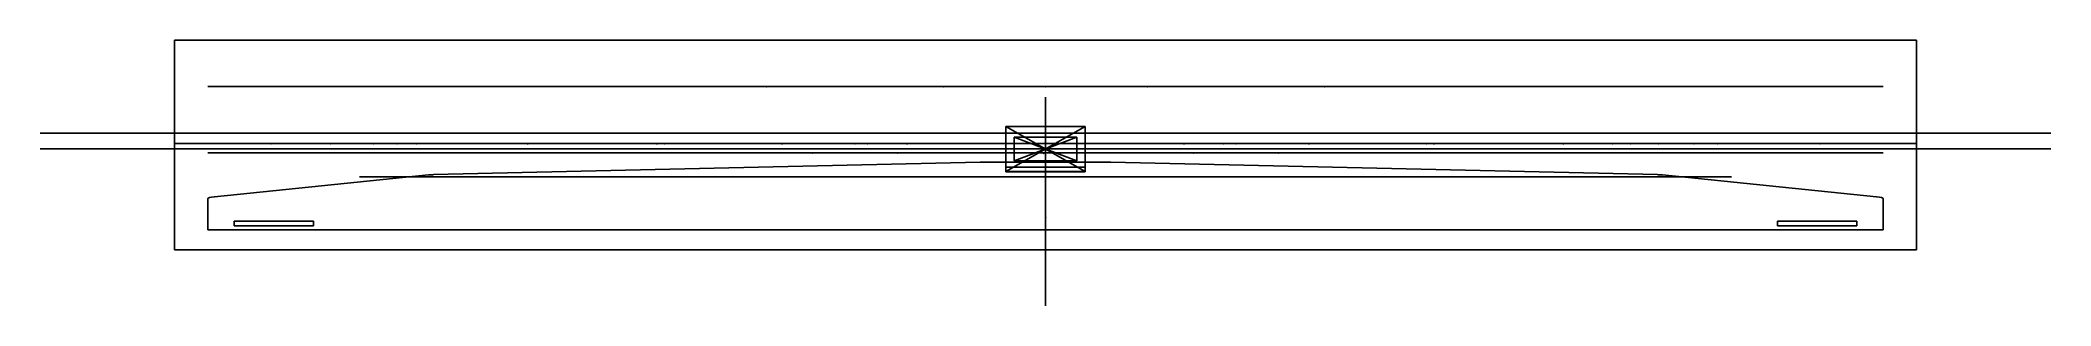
# Model space of a CAD drawing. Header units: millimetres. Extents: x -152 to 152, y -24 to 16.
import ezdxf

# ---------------------------------------------------------------- set-up
doc = ezdxf.new("R2010")
doc.units = ezdxf.units.MM
doc.header["$MEASUREMENT"] = 0
for name, color, linetype in [('carot42 v18_bottom_rubber', 7, 'Continuous'), ('carot42 v18_gasket', 7, 'Continuous'), ('carot42 v18_kicad_edge', 7, 'Continuous'), ('carot42 v18_kicad_edge2', 7, 'Continuous'), ('carot42 v18_pcb_bottom_case', 7, 'Continuous'), ('carot42 v18_screw_bottom', 7, 'Continuous'), ('carot42 v18_screw_pcb', 7, 'Continuous'), ('carot42 v18_screw_top', 7, 'Continuous'), ('carot42 v18_Sketch31', 7, 'Continuous'), ('carot42 v18_top_case', 7, 'Continuous'), ('carot42 v18_usb', 7, 'Continuous')]:
    doc.layers.add(name, color=color, linetype=linetype)

msp = doc.modelspace()

# ---------------------------------------------------------------- linework, layer by layer
at = {"layer": 'carot42 v18_bottom_rubber'}
for p, q in [((-9.84, -2.8, 49.45), (-92.35, -4.68, 38.82)), ((0, -2.8, 49.47), (-9.58, -2.8, 49.47)), ((0, -1.86, 54.82), (0, -24.46, -73.38)), ((9.58, -2.8, 49.47), (0, -2.8, 49.47)), ((92.35, -4.68, 38.82), (9.84, -2.8, 49.45)), ((-93.1, -4.72, 38.57), (-125.39, -8.01, 19.91)), ((-6, -3.55, 45.19), (-6, -4.25, 41.25)), ((6, -3.55, 45.19), (-6, -3.55, 45.19)), ((-6, -4.25, 41.25), (6, -4.25, 41.25)), ((0, -18.68, -40.59), (0, -3.32, 46.54)), ((6, -4.25, 41.25), (6, -3.55, 45.19)), ((125.39, -8.01, 19.91), (93.1, -4.72, 38.57)), ((-126.39, -8.32, 18.18), (-126.39, -13, -8.38)), ((126.39, -13, -8.38), (126.39, -8.32, 18.18)), ((-110.43, -11.7, -0.99), (-122.43, -11.7, -0.99)), ((-122.43, -11.7, -0.99), (-122.43, -12.39, -4.93)), ((-110.43, -12.39, -4.93), (-110.43, -11.7, -0.99)), ((122.43, -11.7, -0.99), (110.43, -11.7, -0.99)), ((110.43, -11.7, -0.99), (110.43, -12.39, -4.93)), ((122.43, -12.39, -4.93), (122.43, -11.7, -0.99)), ((-126.39, -13, -8.38), (126.39, -13, -8.38)), ((-122.43, -12.39, -4.93), (-110.43, -12.39, -4.93)), ((110.43, -12.39, -4.93), (122.43, -12.39, -4.93))]:
    msp.add_line(p, q, dxfattribs=at)
at = {"layer": 'carot42 v18_bottom_rubber', "extrusion": (0, -0.984808, 0.173648)}
for centre, start_param, end_param in [((-9.58, -3.15, 47.47), 0, 0.130106), ((9.58, -3.15, 47.47), 6.153079, 6.283185), ((-92.1, -5.03, 36.84), 0.130106, 0.530521), ((92.1, -5.03, 36.84), 5.752664, 6.153079), ((-124.39, -8.32, 18.18), 0.530521, 1.570796), ((124.39, -8.32, 18.18), 4.712389, 5.752664)]:
    msp.add_ellipse(centre, major_axis=(0, 0.35, 2), ratio=0.984808, start_param=start_param, end_param=end_param, dxfattribs=at)
at = {"layer": 'carot42 v18_bottom_rubber'}
msp.add_point((0, -11.17, 1.97), dxfattribs=at)
at = {"layer": 'carot42 v18_gasket'}
for p, q in [((-126.39, 0, -44.82), (-126.39, 0, 19.33)), ((-85.23, 0, -44.82), (-126.39, 0, -44.82)), ((-85.44, 0, -41.82), (-126.39, 0, -41.82)), ((-85.23, 0, -44.82), (-126.39, 0, -44.82)), ((-126.39, 0, -44.82), (-126.39, 0, -41.82)), ((-90.36, 0, 19.33), (-126.39, 0, 19.33)), ((-126.39, 0, 19.33), (-92.75, 0, 38.77)), ((-126.39, 0, -41.82), (-126.39, 0, 19.33)), ((-90.36, 0, 25.33), (-112.36, 0, 25.33)), ((-112.36, 0, 22.33), (-90.36, 0, 22.33)), ((-112.36, 0, 19.33), (-90.36, 0, 19.33)), ((-112.36, 0, 25.33), (-112.36, 0, 19.33)), ((-101.36, 0, 22.33), (-107.86, 0, 22.33)), ((-17.5, 0, -28.2), (-103.5, 0, -28.2)), ((-103.5, 0, 13.8), (-17.5, 0, 13.8)), ((-103.5, 0, -28.2), (-103.5, 0, 13.8)), ((-101.36, 0, 19.33), (-101.36, 0, 25.33)), ((-101.36, 0, 22.33), (-94.86, 0, 22.33)), ((-92.75, 0, 38.77), (-9.71, 0, 49.47)), ((-92.64, 0, -41.82), (-92.64, 0, -38.29)), ((-92.44, 0, -41.82), (-92.44, 0, -37.86)), ((-91.24, 0, -41.82), (-91.24, 0, -37.81)), ((-70.69, 0, 38.25), (-90.36, 0, 36.77)), ((-90.36, 0, 19.33), (-90.36, 0, 36.77)), ((-90.36, 0, 19.33), (-90.36, 0, 25.33)), ((-88.94, 0, -41.82), (-88.94, 0, -43.42)), ((-86.64, 0, -41.82), (-86.64, 0, -37.87)), ((-85.07, 0, -41.77), (-85.62, 0, -37.89)), ((-85.44, 0, -41.82), (-85.44, 0, -38.62)), ((-10, 0, -31.1), (-85.44, 0, -41.82)), ((85.23, 0, -44.82), (-85.23, 0, -44.82)), ((-70.69, 0, 38.25), (-9.37, 0, 46.97)), ((-48.61, 0, -36.59), (-68.41, 0, -39.4)), ((-68.41, 0, -39.4), (-67.57, 0, -45.34)), ((-67.57, 0, -45.34), (-47.77, 0, -42.53)), ((-47.53, 0, -44.21), (-48.61, 0, -36.59)), ((-48.61, 0, -36.59), (-10, 0, -31.1)), ((-48.61, 0, -36.59), (-8.91, 0, -38.72)), ((-47.77, 0, -42.53), (-48.61, 0, -36.59)), ((-8.91, 0, -38.72), (-47.53, 0, -44.21)), ((-47.53, 0, -44.21), (-10, 0, -31.1)), ((-28.76, 0, -37.65), (-42.13, 0, -39.55)), ((-41.59, 0, -36.25), (-41.68, 0, -35.6)), ((-16.84, 0, -32.73), (-41.59, 0, -36.25)), ((-41.59, 0, -36.25), (-40.69, 0, -42.58)), ((-15.94, 0, -39.06), (-41.59, 0, -36.25)), ((-40.69, 0, -42.58), (-16.84, 0, -32.73)), ((-40.69, 0, -42.58), (-15.94, 0, -39.06)), ((-28.76, 0, -37.65), (-35.2, 0, -38.57)), ((-28.76, 0, -37.65), (-15.4, 0, -35.75)), ((-28.76, 0, -37.65), (-22.33, 0, -36.74)), ((-17.5, 0, 13.8), (-17.5, 0, -28.2)), ((-17.5, 0, -28.2), (17.5, 0, -28.2)), ((17.5, 0, 4.4), (-17.5, 0, 4.4)), ((-16.84, 0, -32.73), (-16.93, 0, -32.08)), ((-15.94, 0, -39.06), (-16.84, 0, -32.73)), ((0, 0, -30.6), (-10.03, 0, -30.6)), ((0, 0, -31.1), (-10, 0, -31.1)), ((-10, 0, -31.1), (-8.91, 0, -38.72)), ((-9.71, 0, 49.47), (0, 0, 49.47)), ((-9.37, 0, 46.97), (0, 0, 46.97)), ((3.85, 0, -2.6), (-3.85, 0, 34.4)), ((-3.85, 0, -2.6), (3.85, 0, 34.4)), ((-3.85, 0, -2.6), (3.85, 0, -2.6)), ((-3.85, 0, 34.4), (-3.85, 0, -2.6)), ((3.85, 0, 34.4), (-3.85, 0, 34.4)), ((-3.7, 0, 43.54), (-3.7, 0, 46.97)), ((-3.5, 0, 45.97), (-3.5, 0, 46.97)), ((-3.2, 0, 27.4), (-3.2, 0, 4.4)), ((3.2, 0, 27.4), (-3.2, 0, 27.4)), ((3.2, 0, 27.4), (-3.2, 0, 4.4)), ((-3.2, 0, 4.4), (3.2, 0, 4.4)), ((3.2, 0, 4.4), (-3.2, 0, 27.4)), ((-2.3, 0, 46.97), (-2.3, 0, 45.18)), ((0, 0, -43), (0, 0, 46.84)), ((0, 0, 55.38), (0, 0, -76.81)), ((0, 0, 49.47), (9.71, 0, 49.47)), ((0, 0, -31.1), (10, 0, -31.1)), ((9.37, 0, 46.97), (0, 0, 46.97)), ((0, 0, 46.97), (0, 0, 48.57)), ((0, 0, 15.9), (0, 0, 29.4)), ((0, 0, 15.9), (0, 0, 22.4)), ((0, 0, 15.9), (0, 0, 9.4)), ((0, 0, 15.9), (0, 0, 2.4)), ((2.3, 0, 46.97), (2.3, 0, 45.18)), ((3.2, 0, 4.4), (3.2, 0, 27.4)), ((3.5, 0, 45.97), (3.5, 0, 46.97)), ((3.7, 0, 43.68), (3.7, 0, 46.97)), ((3.85, 0, -2.6), (3.85, 0, 34.4)), ((8.91, 0, -38.72), (47.53, 0, -44.21)), ((10, 0, -31.1), (8.91, 0, -38.72)), ((8.91, 0, -38.72), (48.61, 0, -36.59)), ((70.69, 0, 38.25), (9.37, 0, 46.97)), ((9.71, 0, 49.47), (92.75, 0, 38.77)), ((10, 0, -31.1), (85.41, 0, -41.82)), ((48.61, 0, -36.59), (10, 0, -31.1)), ((10, 0, -31.1), (47.53, 0, -44.21)), ((28.76, 0, -37.65), (15.4, 0, -35.75)), ((15.94, 0, -39.06), (40.69, 0, -42.58)), ((15.94, 0, -39.06), (41.59, 0, -36.25)), ((16.84, 0, -32.73), (15.94, 0, -39.06)), ((41.59, 0, -36.25), (16.84, 0, -32.73)), ((16.84, 0, -32.73), (16.93, 0, -32.08)), ((40.69, 0, -42.58), (16.84, 0, -32.73)), ((17.5, 0, -28.2), (103.5, 0, -28.2)), ((103.5, 0, 13.8), (17.5, 0, 13.8)), ((17.5, 0, 13.8), (17.5, 0, -28.2)), ((28.76, 0, -37.65), (22.33, 0, -36.74)), ((28.76, 0, -37.65), (42.13, 0, -39.56)), ((28.76, 0, -37.65), (35.2, 0, -38.57)), ((40.69, 0, -42.58), (41.59, 0, -36.25)), ((41.59, 0, -36.25), (41.68, 0, -35.6)), ((47.53, 0, -44.21), (48.61, 0, -36.59)), ((48.61, 0, -36.59), (47.77, 0, -42.53)), ((47.77, 0, -42.53), (67.57, 0, -45.35)), ((68.41, 0, -39.41), (48.61, 0, -36.59)), ((67.57, 0, -45.35), (68.41, 0, -39.41)), ((90.36, 0, 36.77), (70.69, 0, 38.25)), ((85.04, 0, -41.77), (85.5, 0, -38.54)), ((126.39, 0, -44.82), (85.23, 0, -44.82)), ((85.41, 0, -39.27), (85.41, 0, -41.82)), ((85.41, 0, -41.82), (126.46, 0, -41.82)), ((86.61, 0, -40.82), (86.61, 0, -41.82)), ((88.91, 0, -40.82), (126.39, 0, -40.82)), ((88.92, 0, -41.82), (88.92, 0, -43.42)), ((90.36, 0, 36.77), (90.36, 0, 19.33)), ((126.39, 0, 19.33), (90.36, 0, 19.33)), ((90.36, 0, 25.33), (90.36, 0, 19.33)), ((90.36, 0, 19.33), (112.36, 0, 19.33)), ((90.36, 0, 22.33), (112.36, 0, 22.33)), ((112.36, 0, 25.33), (90.36, 0, 25.33)), ((91.21, 0, -41.82), (91.21, 0, -40.82)), ((92.41, 0, -41.82), (92.41, 0, -39.48)), ((92.61, 0, -41.82), (92.61, 0, -39.2)), ((92.75, 0, 38.77), (126.39, 0, 19.33)), ((101.36, 0, 22.33), (94.86, 0, 22.33)), ((101.36, 0, 19.33), (101.36, 0, 25.33)), ((101.36, 0, 22.33), (107.86, 0, 22.33)), ((103.5, 0, -28.2), (103.5, 0, 13.8)), ((112.36, 0, 19.33), (112.36, 0, 25.33)), ((116.3, 0, -44.18), (116.3, 0, 21.62)), ((126.39, 0, 19.33), (126.39, 0, -44.82))]:
    msp.add_line(p, q, dxfattribs=at)
at = {"layer": 'carot42 v18_gasket', "extrusion": (0, 1, 0)}
for centre, radius in [((116.3, -44.18), 2.2), ((116.3, 21.62), 2.2), ((116.3, -44.18), 1.2), ((116.3, 21.62), 1.2), ((88.94, -40.82), 3.7), ((88.94, -40.82), 3.5), ((88.94, -40.82), 2.3), ((88.94, -40.82), 1), ((80.38, -59.04), 2.25), ((80.38, -59.04), 1.42), ((0, 45.97), 3.7), ((0, 45.97), 3.5), ((0, 45.97), 2.3), ((0, 45.97), 1), ((-88.91, -40.82), 3.7), ((-88.91, -40.82), 3.5), ((-88.91, -40.82), 2.3), ((-88.91, -40.82), 1), ((-116.3, -44.18), 2.2), ((-116.3, 21.62), 2.2), ((-116.3, 21.62), 1.2), ((-116.3, -44.18), 1.2)]:
    msp.add_circle(centre, radius, dxfattribs=at)
for centre, start, end in [((88.94, -38.8), 220.8657, 319.1343), ((0, 43.94), 40.8657, 139.1343), ((-88.91, -38.8), 220.8643, 319.1326)]:
    msp.add_arc(centre, 4.63, start, end, dxfattribs=at)
at = {"layer": 'carot42 v18_gasket'}
for p in [(-107.86, 0, 22.33), (-101.36, 0, 22.33), (-94.86, 0, 22.33), (-28.76, 0, -37.65), (-28.76, 0, -37.65), (0, 0), (0, 0, 15.9), (0, 0, 15.9), (28.76, 0, -37.65), (28.76, 0, -37.65), (28.76, 0, -37.65), (85.56, 0, -41.82), (92.48, 0, -41.82), (101.36, 0, 22.33)]:
    msp.add_point(p, dxfattribs=at)
at = {"layer": 'carot42 v18_kicad_edge'}
for p, q in [((-126.39, 0, -0.22), (-88.29, 0, -0.22)), ((-85.48, 0, -41.32), (-126.39, 0, -41.32)), ((-126.39, 0, -38.32), (-88.29, 0, -38.32)), ((-126.39, 0, -41.32), (-126.39, 0, 18.85)), ((-88.29, 0, 18.83), (-126.39, 0, 18.83)), ((-88.29, 0, -19.27), (-126.39, 0, -19.27)), ((-88.29, 0, -28.79), (-126.39, 0, -28.79)), ((-88.29, 0, -9.74), (-126.39, 0, -9.74)), ((-88.29, 0, 9.31), (-126.39, 0, 9.31)), ((-126.39, 0, -38.32), (-107.34, 0, -38.32)), ((-116.87, 0, -38.32), (-116.87, 0, 18.83)), ((-112.36, 0, 25.33), (-112.36, 0, 19.33)), ((-112.36, 0, 25.33), (-92.36, 0, 25.33)), ((-112.36, 0, 25.33), (-112.36, 0, 18.83)), ((-107.34, 0, -38.32), (-107.34, 0, 18.83)), ((-107.34, 0, -38.32), (-88.29, 0, -38.32)), ((-97.82, 0, -38.32), (-97.82, 0, 18.83)), ((-92.36, 0, 25.33), (-92.36, 0, 18.83)), ((-89.62, 0, 36.26), (-88.17, 0, 17.26)), ((-70.63, 0, 37.72), (-89.62, 0, 36.26)), ((-89.62, 0, 36.26), (-70.63, 0, 37.72)), ((-89.62, 0, 36.26), (-89.62, 0, 18.83)), ((-70.63, 0, 37.75), (-89.62, 0, 36.26)), ((-88.9, 0, 26.76), (-69.9, 0, 28.22)), ((-88.42, 0, -2), (-86.97, 0, -20.99)), ((-69.43, 0, -0.54), (-88.42, 0, -2)), ((-88.42, 0, 17.24), (-86.97, 0, -1.75)), ((-69.3, 0, -19.78), (-88.29, 0, -21.24)), ((-88.29, 0, -38.32), (-88.29, 0, -19.27)), ((-88.29, 0, -19.27), (-88.29, 0, -0.22)), ((-88.29, 0, -21.24), (-86.83, 0, -40.23)), ((-88.29, 0, -0.22), (-88.29, 0, 18.83)), ((-88.17, 0, 17.26), (-69.17, 0, 18.72)), ((-68.7, 0, -10.04), (-87.7, 0, -11.49)), ((-87.7, 0, 7.75), (-68.7, 0, 9.2)), ((-68.57, 0, -29.28), (-87.56, 0, -30.74)), ((-86.97, 0, -20.99), (-67.97, 0, -19.53)), ((-86.97, 0, -1.75), (-67.97, 0, -0.29)), ((-86.83, 0, -40.23), (-67.84, 0, -38.78)), ((-10.03, 0, -30.6), (-85.48, 0, -41.32)), ((-80.13, 0, 36.99), (-78.67, 0, 17.99)), ((-77.47, 0, -20.26), (-78.93, 0, -1.27)), ((-77.47, 0, -1.02), (-78.93, 0, 17.97)), ((-77.34, 0, -39.5), (-78.79, 0, -20.51)), ((-69.17, 0, 18.72), (-70.63, 0, 37.72)), ((-9.34, 0, 46.47), (-70.63, 0, 37.75)), ((-67.95, 0, 18.89), (-70.63, 0, 37.75)), ((-14.05, 0, 45.8), (-70.63, 0, 37.75)), ((-70.63, 0, 37.75), (-67.95, 0, 18.89)), ((-70.52, 0, -19.92), (-67.84, 0, -38.78)), ((-13.94, 0, -11.87), (-70.52, 0, -19.92)), ((-67.97, 0, -19.53), (-69.43, 0, -0.54)), ((-67.97, 0, -0.29), (-69.43, 0, 18.7)), ((-12.85, 0, 7.49), (-69.43, 0, -0.56)), ((-69.43, 0, 18.68), (-66.75, 0, -0.18)), ((-69.43, 0, -0.56), (-66.75, 0, -19.42)), ((-12.85, 0, 26.73), (-69.43, 0, 18.68)), ((-12.85, 0, 7.49), (-69.43, 0, -0.56)), ((-69.43, 0, -0.56), (-66.75, 0, -19.42)), ((-12.72, 0, -11.74), (-69.3, 0, -19.78)), ((-67.84, 0, -38.78), (-69.3, 0, -19.78)), ((-69.3, 0, -19.78), (-66.61, 0, -38.64)), ((-69.29, 0, 28.32), (-57.51, 0, 30)), ((-69.29, 0, 28.32), (-8, 0, 37.04)), ((-67.57, 0, -45.34), (-68.48, 0, -38.91)), ((-68.41, 0, -39.4), (-67.57, 0, -45.34)), ((-68.09, 0, -9.99), (-11.51, 0, -1.94)), ((-68.09, 0, 9.25), (-11.51, 0, 17.3)), ((-11.37, 0, -21.17), (-67.96, 0, -29.21)), ((-67.96, 0, -29.21), (-58.53, 0, -27.87)), ((-67.95, 0, 18.89), (-11.37, 0, 26.94)), ((-67.95, 0, 18.89), (-58.52, 0, 20.23)), ((-67.84, 0, -38.78), (-58.41, 0, -37.44)), ((-67.84, 0, -38.78), (-11.26, 0, -30.73)), ((-67.57, 0, -45.34), (-47.77, 0, -42.53)), ((-66.75, 0, -0.18), (-10.17, 0, 7.87)), ((-66.75, 0, -19.42), (-10.17, 0, -11.37)), ((-66.75, 0, -19.42), (-57.32, 0, -18.08)), ((-66.75, 0, -19.42), (-10.17, 0, -11.37)), ((-66.75, 0, -0.18), (-10.17, 0, 7.87)), ((-66.75, 0, -0.18), (-57.32, 0, 1.16)), ((-66.61, 0, -38.64), (-10.03, 0, -30.6)), ((-57.32, 0, -18.08), (-60, 0, 0.78)), ((-57.32, 0, 1.16), (-60, 0, 20.02)), ((-58.53, 0, -27.87), (-39.67, 0, -25.19)), ((-57.19, 0, -37.26), (-58.53, 0, -27.87)), ((-58.52, 0, 20.23), (-39.66, 0, 22.91)), ((-58.41, 0, -37.44), (-39.55, 0, -34.75)), ((-57.51, 0, 30), (-56.17, 0, 20.57)), ((-57.32, 0, -18.08), (-38.46, 0, -15.4)), ((-57.32, 0, 1.16), (-38.46, 0, 3.84)), ((-47.77, 0, -42.53), (-48.68, 0, -36.09)), ((-47.77, 0, -42.53), (-48.61, 0, -36.59)), ((-38.46, 0, 3.84), (-41.14, 0, 22.71)), ((-38.46, 0, -15.4), (-41.14, 0, 3.46)), ((-39.67, 0, -25.19), (-20.81, 0, -22.51)), ((-38.33, 0, -34.58), (-39.67, 0, -25.19)), ((-26.86, 0, 34.36), (-25.52, 0, 24.93)), ((-8, 0, 37.04), (-26.86, 0, 34.36)), ((-19.6, 0, -12.72), (-22.28, 0, 6.15)), ((-19.6, 0, 6.53), (-22.28, 0, 25.39)), ((-19.47, 0, -31.9), (-20.81, 0, -22.51)), ((-11.26, 0, -30.73), (-20.69, 0, -32.07)), ((-10.17, 0, -11.37), (-19.6, 0, -12.72)), ((-10.17, 0, 7.87), (-19.6, 0, 6.53)), ((-10.17, 0, -11.37), (-12.85, 0, 7.49)), ((-10.17, 0, -11.37), (-12.85, 0, 7.49)), ((-10.17, 0, 7.87), (-12.85, 0, 26.73)), ((-10.03, 0, -30.6), (-12.72, 0, -11.74)), ((-10.03, 0, -30.6), (10.03, 0, -30.6)), ((-9.34, 0, 46.47), (9.34, 0, 46.47)), ((-6.66, 0, 27.61), (-9.34, 0, 46.47)), ((0, 0, 55.38), (0, 0, -76.81)), ((9.34, 0, 46.47), (6.66, 0, 27.61)), ((6.66, 0, 27.61), (67.95, 0, 18.89)), ((8, 0, 37.04), (26.86, 0, 34.36)), ((8, 0, 37.04), (69.29, 0, 28.32)), ((70.63, 0, 37.75), (9.34, 0, 46.47)), ((70.63, 0, 37.75), (9.34, 0, 46.47)), ((10.03, 0, -30.6), (66.61, 0, -38.64)), ((10.03, 0, -30.6), (85.48, 0, -41.32)), ((12.72, 0, -11.74), (10.03, 0, -30.6)), ((10.03, 0, -30.6), (19.46, 0, -31.94)), ((10.03, 0, -30.6), (66.61, 0, -38.64)), ((12.85, 0, 7.49), (10.17, 0, -11.37)), ((12.85, 0, 26.73), (10.17, 0, 7.87)), ((10.17, 0, -11.37), (66.75, 0, -19.42)), ((10.17, 0, 7.87), (66.75, 0, -0.18)), ((10.17, 0, 7.87), (19.6, 0, 6.53)), ((10.17, 0, 7.87), (66.75, 0, -0.18)), ((12.85, 0, 26.73), (10.17, 0, 7.87)), ((10.17, 0, -11.37), (66.75, 0, -19.42)), ((12.85, 0, 7.49), (10.17, 0, -11.37)), ((10.17, 0, -11.37), (19.6, 0, -12.72)), ((11.37, 0, -21.17), (67.96, 0, -29.21)), ((11.37, 0, 26.94), (20.8, 0, 25.6)), ((11.37, 0, 26.94), (67.95, 0, 18.89)), ((11.51, 0, 17.3), (68.09, 0, 9.25)), ((11.51, 0, -1.94), (68.09, 0, -9.99)), ((11.51, 0, 17.3), (68.09, 0, 9.25)), ((11.51, 0, -1.94), (68.09, 0, -9.99)), ((69.3, 0, -19.78), (12.72, 0, -11.74)), ((69.3, 0, -19.78), (12.72, 0, -11.74)), ((69.43, 0, -0.56), (12.85, 0, 7.49)), ((69.43, 0, 18.68), (12.85, 0, 26.73)), ((69.43, 0, 18.68), (12.85, 0, 26.73)), ((69.43, 0, -0.56), (12.85, 0, 7.49)), ((70.63, 0, 37.75), (14.05, 0, 45.8)), ((19.46, 0, -31.94), (38.32, 0, -34.62)), ((19.46, 0, -31.94), (20.81, 0, -22.51)), ((19.6, 0, 6.53), (38.46, 0, 3.84)), ((19.6, 0, 6.53), (22.28, 0, 25.39)), ((19.6, 0, -12.72), (38.46, 0, -15.4)), ((19.6, 0, -12.72), (22.28, 0, 6.15)), ((20.8, 0, 25.6), (39.66, 0, 22.91)), ((39.67, 0, -25.19), (20.81, 0, -22.51)), ((26.86, 0, 34.36), (25.52, 0, 24.93)), ((38.32, 0, -34.62), (39.67, 0, -25.19)), ((38.46, 0, 3.84), (41.14, 0, 22.71)), ((38.46, 0, -15.4), (41.14, 0, 3.46)), ((58.53, 0, -27.87), (39.67, 0, -25.19)), ((47.77, 0, -42.53), (67.57, 0, -45.35)), ((48.61, 0, -36.59), (47.77, 0, -42.53)), ((47.77, 0, -42.53), (48.68, 0, -36.09)), ((57.51, 0, 30), (56.17, 0, 20.57)), ((66.61, 0, -38.64), (57.18, 0, -37.3)), ((57.18, 0, -37.3), (58.53, 0, -27.87)), ((66.75, 0, -0.18), (57.32, 0, 1.16)), ((57.32, 0, 1.16), (60, 0, 20.02)), ((57.32, 0, -18.08), (60, 0, 0.78)), ((66.75, 0, -19.42), (57.32, 0, -18.08)), ((69.29, 0, 28.32), (57.51, 0, 30)), ((67.95, 0, 18.89), (58.52, 0, 20.23)), ((66.61, 0, -38.64), (69.3, 0, -19.78)), ((66.61, 0, -38.64), (69.3, 0, -19.78)), ((66.75, 0, -0.18), (69.43, 0, 18.68)), ((66.75, 0, -19.42), (69.43, 0, -0.56)), ((66.75, 0, -0.18), (69.43, 0, 18.68)), ((66.75, 0, -19.42), (69.43, 0, -0.56)), ((67.57, 0, -45.35), (68.41, 0, -39.41)), ((67.57, 0, -45.35), (68.48, 0, -38.91)), ((67.84, 0, -38.78), (86.83, 0, -40.23)), ((69.3, 0, -19.78), (67.84, 0, -38.78)), ((67.95, 0, 18.89), (70.63, 0, 37.75)), ((67.95, 0, 18.89), (70.63, 0, 37.75)), ((69.43, 0, 18.7), (67.97, 0, -0.29)), ((69.43, 0, -0.54), (67.97, 0, -19.53)), ((67.97, 0, -19.53), (86.97, 0, -20.99)), ((67.97, 0, -0.29), (86.97, 0, -1.75)), ((68.7, 0, 9.2), (87.7, 0, 7.75)), ((68.7, 0, -10.04), (87.7, 0, -11.49)), ((70.63, 0, 37.72), (69.17, 0, 18.72)), ((88.29, 0, -21.24), (69.3, 0, -19.78)), ((88.43, 0, 17.24), (69.43, 0, 18.7)), ((88.43, 0, -2), (69.43, 0, -0.54)), ((88.9, 0, 26.76), (69.9, 0, 28.22)), ((70.63, 0, 37.75), (89.62, 0, 36.26)), ((89.62, 0, 36.26), (70.63, 0, 37.72)), ((77.34, 0, -39.5), (78.79, 0, -20.51)), ((77.47, 0, -20.26), (78.93, 0, -1.27)), ((77.47, 0, -1.02), (78.93, 0, 17.97)), ((78.07, 0, -30.01), (87.56, 0, -30.74)), ((80.13, 0, 37.01), (78.67, 0, 17.99)), ((85.48, 0, -41.32), (126.39, 0, -41.32)), ((86.83, 0, -40.23), (88.29, 0, -21.24)), ((86.97, 0, -1.75), (88.43, 0, 17.24)), ((86.97, 0, -20.99), (88.43, 0, -2)), ((88.17, 0, 17.26), (89.62, 0, 36.26)), ((88.29, 0, 18.83), (126.39, 0, 18.83)), ((88.29, 0, 18.83), (88.29, 0, -0.22)), ((126.39, 0, -19.27), (88.29, 0, -19.27)), ((126.39, 0, 18.83), (88.29, 0, 18.83)), ((88.29, 0, -19.27), (88.29, 0, -38.32)), ((88.29, 0, -0.22), (88.29, 0, -19.27)), ((88.29, 0, -28.79), (126.39, 0, -28.79)), ((88.29, 0, -38.32), (107.34, 0, -38.32)), ((88.29, 0, -38.32), (126.39, 0, -38.32)), ((88.29, 0, 9.31), (126.39, 0, 9.31)), ((126.39, 0, -0.22), (88.29, 0, -0.22)), ((88.29, 0, -9.74), (126.39, 0, -9.74)), ((89.62, 0, 36.26), (89.62, 0, 18.83)), ((112.36, 0, 25.33), (92.36, 0, 25.33)), ((92.36, 0, 25.33), (92.36, 0, 18.83)), ((97.82, 0, -38.32), (97.82, 0, 9.31)), ((107.34, 0, -38.32), (107.34, 0, 18.83)), ((107.34, 0, -38.32), (126.39, 0, -38.32)), ((112.36, 0, 19.33), (112.36, 0, 25.33)), ((112.36, 0, 25.33), (112.36, 0, 18.83)), ((116.87, 0, -38.32), (116.87, 0, 9.31)), ((126.39, 0, -46.32), (126.39, 0, 19.33))]:
    msp.add_line(p, q, dxfattribs=at)
at = {"layer": 'carot42 v18_kicad_edge', "extrusion": (0, 1, 0)}
for centre in [(88.94, -40.82), (0, 45.97), (-88.91, -40.82)]:
    msp.add_circle(centre, 2.3, dxfattribs=at)
at = {"layer": 'carot42 v18_kicad_edge'}
for p in [(-116.87, 0, 9.31), (-116.87, 0, -28.79), (-116.87, 0, -9.74), (-97.82, 0, 9.31), (-97.82, 0, -28.79), (-97.82, 0, -9.74), (-78.2, 0, -10.77), (-78.2, 0, 8.48), (-78.07, 0, -30.01), (-58.66, 0, -8.65), (-58.66, 0, 10.59), (-58.53, 0, -27.87), (-57.51, 0, 30), (-39.8, 0, 13.27), (-39.8, 0, -5.97), (-39.67, 0, -25.19), (-26.86, 0, 34.36), (-20.94, 0, -3.28), (-20.94, 0, 15.96), (-20.81, 0, -22.51), (0, 0), (20.81, 0, -22.51), (20.94, 0, 15.96), (20.94, 0, -3.28), (26.86, 0, 34.36), (39.67, 0, -25.19), (39.8, 0, 13.27), (39.8, 0, -5.97), (57.51, 0, 30), (58.53, 0, -27.87), (58.66, 0, 10.59), (58.66, 0, -8.65), (78.07, 0, -30.01), (78.2, 0, 8.48), (78.2, 0, -10.77), (97.82, 0, -28.79), (97.82, 0, -9.74), (97.82, 0, 9.31), (116.87, 0, -28.79), (116.87, 0, 9.31), (116.87, 0, -9.74)]:
    msp.add_point(p, dxfattribs=at)
at = {"layer": 'carot42 v18_kicad_edge2'}
for p, q in [((-126.39, 0, -41.32), (-126.39, 0, 18.85)), ((-85.48, 0, -41.32), (-126.39, 0, -41.32)), ((-126.39, 0, -41.32), (-91.18, 0, -41.32)), ((-126.39, 0, 18.83), (-126.39, 0, -41.32)), ((-89.62, 0, 18.83), (-126.39, 0, 18.85)), ((-88.29, 0, 18.83), (-126.39, 0, 18.83)), ((-70.63, 0, 37.75), (-89.62, 0, 36.26)), ((-89.62, 0, 36.26), (-89.62, 0, 18.83)), ((-89.62, 0, 36.26), (-89.62, 0, 18.83)), ((-70.63, 0, 37.75), (-89.62, 0, 36.26)), ((-10.03, 0, -30.6), (-85.48, 0, -41.32)), ((-85.48, 0, -41.32), (-10.03, 0, -30.6)), ((-70.63, 0, 37.75), (-9.34, 0, 46.47)), ((-9.34, 0, 46.47), (-70.63, 0, 37.75)), ((0, 0, -30.6), (-10.03, 0, -30.6)), ((-10.03, 0, -30.6), (10.03, 0, -30.6)), ((-9.34, 0, 46.47), (0, 0, 46.47)), ((-2.24, 0, 46.47), (-9.34, 0, 46.47)), ((0, 0, -30.6), (10.03, 0, -30.6)), ((0, 0, 46.47), (9.34, 0, 46.47)), ((9.34, 0, 46.47), (2.24, 0, 46.47)), ((70.63, 0, 37.75), (9.34, 0, 46.47)), ((70.63, 0, 37.75), (9.34, 0, 46.47)), ((10.03, 0, -30.6), (85.48, 0, -41.32)), ((10.03, 0, -30.6), (85.48, 0, -41.32)), ((70.63, 0, 37.75), (89.62, 0, 36.26)), ((89.62, 0, 36.26), (70.63, 0, 37.75)), ((85.48, 0, -41.32), (86.67, 0, -41.32)), ((85.48, 0, -41.32), (126.39, 0, -41.32)), ((126.39, 0, 18.83), (88.29, 0, 18.83)), ((89.62, 0, 18.83), (89.62, 0, 36.26)), ((89.62, 0, 36.26), (89.62, 0, 18.83)), ((126.39, 0, 18.83), (89.62, 0, 18.83)), ((91.16, 0, -41.32), (126.39, 0, -41.32)), ((126.39, 0, -41.32), (126.39, 0, 18.83)), ((126.39, 0, -46.32), (126.39, 0, 19.33))]:
    msp.add_line(p, q, dxfattribs=at)
at = {"layer": 'carot42 v18_kicad_edge2', "extrusion": (0, 1, 0)}
for centre in [(88.94, -40.82), (0, 45.97), (-88.91, -40.82)]:
    msp.add_circle(centre, 2.3, dxfattribs=at)
for centre, start, end in [((88.94, -40.82), 347.4442, 192.5558), ((0, 45.97), 167.4441, 12.5559), ((-88.91, -40.82), 347.4426, 192.5543)]:
    msp.add_arc(centre, 2.3, start, end, dxfattribs=at)
at = {"layer": 'carot42 v18_kicad_edge2'}
msp.add_point((0, 0), dxfattribs=at)
at = {"layer": 'carot42 v18_pcb_bottom_case'}
for p, q in [((-126.39, 0, 19.33), (-92.75, 0, 38.77)), ((-126.39, 0, -41.32), (-126.39, 0, 18.85)), ((-126.39, 0, -44.82), (-126.39, 0, 19.33)), ((-126.39, 0, -38.32), (-88.29, 0, -38.32)), ((-88.29, 0, -0.22), (-126.39, 0, -0.22)), ((-126.39, 0, 18.83), (-126.39, 0, -0.22)), ((-88.29, 0, 18.83), (-126.39, 0, 18.83)), ((-126.39, 0, -19.27), (-126.39, 0, -38.32)), ((-126.39, 0, -0.22), (-88.29, 0, -0.22)), ((-126.39, 0, -0.22), (-126.39, 0, -19.27)), ((-126.39, 0, -19.27), (-88.29, 0, -19.27)), ((-88.29, 0, -19.27), (-126.39, 0, -19.27)), ((-85.44, 0, -41.82), (-126.39, 0, -41.82)), ((-85.48, 0, -41.32), (-126.39, 0, -41.32)), ((-90.36, 0, 19.33), (-126.39, 0, 19.33)), ((-85.23, 0, -44.82), (-126.39, 0, -44.82)), ((-92.75, 0, 38.77), (-9.71, 0, 49.47)), ((-70.69, 0, 38.25), (-90.36, 0, 36.77)), ((-90.36, 0, 19.33), (-90.36, 0, 36.77)), ((-70.63, 0, 37.72), (-89.62, 0, 36.26)), ((-89.62, 0, 36.26), (-88.17, 0, 17.26)), ((-69.43, 0, -0.54), (-88.42, 0, -2)), ((-88.42, 0, -2), (-86.97, 0, -20.99)), ((-69.43, 0, 18.7), (-88.42, 0, 17.24)), ((-88.42, 0, 17.24), (-86.97, 0, -1.75)), ((-88.29, 0, -38.32), (-88.29, 0, -19.27)), ((-88.29, 0, 16), (-88.29, 0, -41.32)), ((-88.29, 0, -19.27), (-88.29, 0, -0.22)), ((-88.29, 0, -0.22), (-88.29, 0, 18.83)), ((-85.48, 0, -41.32), (-88.29, 0, -38.32)), ((-88.29, 0, -21.24), (-86.83, 0, -40.23)), ((-69.3, 0, -19.78), (-88.29, 0, -21.24)), ((-88.17, 0, 17.26), (-69.17, 0, 18.72)), ((-88.17, 0, 17.26), (-69.17, 0, 18.72)), ((-86.97, 0, -1.75), (-67.97, 0, -0.29)), ((-86.97, 0, -20.99), (-67.97, 0, -19.53)), ((-86.83, 0, -40.23), (-67.84, 0, -38.78)), ((-10.03, 0, -30.6), (-85.48, 0, -41.32)), ((-10, 0, -31.1), (-85.44, 0, -41.82)), ((-9.79, 0, -34.1), (-85.23, 0, -44.82)), ((-85.23, 0, -44.82), (85.23, 0, -44.82)), ((-70.69, 0, 38.25), (-9.37, 0, 46.97)), ((-70.63, 0, 37.75), (-9.34, 0, 46.47)), ((-9.34, 0, 46.47), (-70.63, 0, 37.75)), ((-69.17, 0, 18.72), (-70.63, 0, 37.72)), ((-67.95, 0, 18.89), (-70.63, 0, 37.75)), ((-67.97, 0, -0.29), (-69.43, 0, 18.7)), ((-66.75, 0, -19.4), (-69.43, 0, -0.54)), ((-67.97, 0, -19.53), (-69.43, 0, -0.54)), ((-69.43, 0, 18.68), (-66.75, 0, -0.18)), ((-69.43, 0, 18.68), (-12.85, 0, 26.73)), ((-12.85, 0, 7.49), (-69.43, 0, -0.56)), ((-69.43, 0, -0.56), (-66.75, 0, -19.42)), ((-12.72, 0, -11.74), (-69.3, 0, -19.78)), ((-67.84, 0, -38.78), (-69.3, 0, -19.78)), ((-69.3, 0, -19.78), (-66.61, 0, -38.64)), ((-6.66, 0, 27.61), (-67.95, 0, 18.89)), ((-66.75, 0, -0.18), (-10.17, 0, 7.87)), ((-66.75, 0, -19.42), (-10.17, 0, -11.37)), ((-66.61, 0, -38.64), (-10.03, 0, -30.6)), ((-10.17, 0, 7.87), (-12.85, 0, 26.73)), ((-10.17, 0, -11.37), (-12.85, 0, 7.49)), ((-10.03, 0, -30.6), (-12.72, 0, -11.74)), ((0, 0, -30.6), (-10.03, 0, -30.6)), ((0, 0, -31.1), (-10, 0, -31.1)), ((0, 0, -34.1), (-9.79, 0, -34.1)), ((-9.71, 0, 49.47), (0, 0, 49.47)), ((-8.46, 0, -37.5), (-9.55, 0, -37.5)), ((-9.37, 0, 46.97), (0, 0, 46.97)), ((-6.66, 0, 27.61), (-9.34, 0, 46.47)), ((-9.34, 0, 46.47), (0, 0, 46.47)), ((0, 0, 46.47), (9.34, 0, 46.47)), ((0, 0, -30.6), (10.03, 0, -30.6)), ((9.37, 0, 46.97), (0, 0, 46.97)), ((0, 0, -31.1), (10, 0, -31.1)), ((0, 0, 49.47), (9.71, 0, 49.47)), ((0, 0, 55.38), (0, 0, -76.81)), ((0, 0, -34.1), (9.79, 0, -34.1)), ((9.34, 0, 46.47), (6.66, 0, 27.61)), ((6.66, 0, 27.61), (67.95, 0, 18.89)), ((70.63, 0, 37.75), (9.34, 0, 46.47)), ((70.63, 0, 37.75), (9.34, 0, 46.47)), ((70.63, 0, 37.75), (9.34, 0, 46.47)), ((70.69, 0, 38.25), (9.37, 0, 46.97)), ((9.71, 0, 49.47), (92.75, 0, 38.77)), ((9.79, 0, -34.1), (85.23, 0, -44.82)), ((10, 0, -31.1), (85.41, 0, -41.82)), ((10.03, 0, -30.6), (85.48, 0, -41.32)), ((10.03, 0, -30.6), (66.61, 0, -38.64)), ((12.72, 0, -11.74), (10.03, 0, -30.6)), ((10.17, 0, -11.37), (66.75, 0, -19.42)), ((12.85, 0, 7.49), (10.17, 0, -11.37)), ((12.85, 0, 26.73), (10.17, 0, 7.87)), ((10.17, 0, 7.87), (66.75, 0, -0.18)), ((69.3, 0, -19.78), (12.72, 0, -11.74)), ((69.43, 0, -0.56), (12.85, 0, 7.49)), ((69.43, 0, 18.68), (12.85, 0, 26.73)), ((66.61, 0, -38.64), (69.3, 0, -19.78)), ((66.75, 0, -19.42), (69.43, 0, -0.56)), ((66.75, 0, -0.18), (69.43, 0, 18.68)), ((67.84, 0, -38.78), (86.83, 0, -40.23)), ((69.3, 0, -19.78), (67.84, 0, -38.78)), ((67.95, 0, 18.89), (70.63, 0, 37.75)), ((67.97, 0, -0.29), (86.97, 0, -1.75)), ((67.97, 0, -19.53), (86.97, 0, -20.99)), ((69.43, 0, -0.54), (67.97, 0, -19.53)), ((69.43, 0, 18.7), (67.97, 0, -0.29)), ((70.63, 0, 37.72), (69.17, 0, 18.72)), ((69.17, 0, 18.72), (88.17, 0, 17.26)), ((88.29, 0, -21.24), (69.3, 0, -19.78)), ((88.43, 0, 17.24), (69.43, 0, 18.7)), ((88.43, 0, -2), (69.43, 0, -0.54)), ((89.62, 0, 36.26), (70.63, 0, 37.72)), ((90.36, 0, 36.77), (70.69, 0, 38.25)), ((85.23, 0, -44.82), (126.39, 0, -44.82)), ((85.41, 0, -41.82), (126.46, 0, -41.82)), ((88.29, 0, -38.32), (85.48, 0, -41.32)), ((85.48, 0, -41.32), (126.39, 0, -41.32)), ((86.83, 0, -40.23), (88.29, 0, -21.24)), ((86.97, 0, -20.99), (88.43, 0, -2)), ((86.97, 0, -1.75), (88.43, 0, 17.24)), ((88.16, 0, -10.4), (88.14, 0, -10.37)), ((88.17, 0, 17.26), (89.62, 0, 36.26)), ((126.39, 0, -0.22), (88.29, 0, -0.22)), ((88.29, 0, -0.22), (88.29, 0, -19.27)), ((126.39, 0, -19.27), (88.29, 0, -19.27)), ((88.29, 0, -19.27), (88.29, 0, -38.32)), ((88.29, 0, -38.32), (126.39, 0, -38.32)), ((88.29, 0, -19.27), (126.39, 0, -19.27)), ((88.29, 0, -0.22), (126.39, 0, -0.22)), ((126.39, 0, 18.83), (88.29, 0, 18.83)), ((88.29, 0, 18.83), (88.29, 0, -0.22)), ((90.36, 0, 36.77), (90.36, 0, 19.33)), ((126.39, 0, 19.33), (90.36, 0, 19.33)), ((126.39, 0, 19.33), (92.75, 0, 38.77)), ((126.39, 0, -38.32), (126.39, 0, -19.27)), ((126.39, 0, -19.27), (126.39, 0, -0.22)), ((126.39, 0, -0.22), (126.39, 0, 19.33)), ((126.39, 0, -46.32), (126.39, 0, 19.33))]:
    msp.add_line(p, q, dxfattribs=at)
msp.add_point((0, 0), dxfattribs=at)
at = {"layer": 'carot42 v18_screw_bottom'}
for p, q in [((-126.39, -1.4, -41.82), (-126.39, -1.4, 19.33)), ((-126.39, -1.4, 19.33), (-90.36, -1.4, 19.33)), ((-91.24, -1.4, -41.82), (-126.39, -1.4, -41.82)), ((-17.5, -1.4, 13.8), (-103.5, -1.4, 13.8)), ((-103.5, -1.4, 13.8), (-103.5, -1.4, -28.2)), ((-103.5, -1.4, -28.2), (-4.75, -1.4, -28.2)), ((-91.24, -1.4, -40.82), (-91.24, -1.4, -41.82)), ((-90.36, -1.4, 19.33), (-90.36, -1.4, 36.77)), ((-90.36, -1.4, 36.77), (-70.69, -1.4, 38.25)), ((-85.44, -1.4, -41.82), (-86.64, -1.4, -41.82)), ((-86.64, -1.4, -41.82), (-86.64, -1.4, -40.82)), ((-41.68, -1.4, -35.6), (-85.44, -1.4, -41.82)), ((-70.69, -1.4, 38.25), (-9.37, -1.4, 46.97)), ((-40.69, -1.4, -42.58), (-41.68, -1.4, -35.6)), ((-15.94, -1.4, -39.06), (-40.69, -1.4, -42.58)), ((17.5, -1.4, 4.4), (-17.5, -1.4, 4.4)), ((-17.5, -1.4, 4.4), (-17.5, -1.4, 13.8)), ((-16.93, -1.4, -32.08), (-15.94, -1.4, -39.06)), ((-10, -1.4, -31.1), (-16.93, -1.4, -32.08)), ((-4.75, -1.4, -31.1), (-10, -1.4, -31.1)), ((-9.37, -1.4, 46.97), (-2.3, -1.4, 46.97)), ((-4.75, -1.4, -28.2), (-4.75, -1.4, -31.1)), ((-2.3, -1.4, 46.97), (-2.3, -1.4, 45.97)), ((2.3, -1.4, 46.97), (9.37, -1.4, 46.97)), ((2.3, -1.4, 45.97), (2.3, -1.4, 46.97)), ((10, -1.4, -31.1), (4.75, -1.4, -31.1)), ((4.75, -1.4, -28.2), (103.5, -1.4, -28.2)), ((4.75, -1.4, -31.1), (4.75, -1.4, -28.2)), ((9.37, -1.4, 46.97), (70.69, -1.4, 38.25)), ((16.93, -1.4, -32.08), (10, -1.4, -31.1)), ((15.94, -1.4, -39.06), (16.93, -1.4, -32.08)), ((40.69, -1.4, -42.58), (15.94, -1.4, -39.06)), ((103.5, -1.4, 13.8), (17.5, -1.4, 13.8)), ((17.5, -1.4, 13.8), (17.5, -1.4, 4.4)), ((41.68, -1.4, -35.6), (40.69, -1.4, -42.58)), ((85.41, -1.4, -41.82), (41.68, -1.4, -35.6)), ((70.69, -1.4, 38.25), (90.36, -1.4, 36.77)), ((86.61, -1.4, -41.82), (85.41, -1.4, -41.82)), ((86.61, -1.4, -40.82), (86.61, -1.4, -41.82)), ((90.36, -1.4, 36.77), (90.36, -1.4, 19.33)), ((90.36, -1.4, 19.33), (126.39, -1.4, 19.33)), ((126.39, -1.4, -41.82), (91.21, -1.4, -41.82)), ((91.21, -1.4, -41.82), (91.21, -1.4, -40.82)), ((103.5, -1.4, -28.2), (103.5, -1.4, 13.8)), ((126.39, -1.4, 19.33), (126.39, -1.4, -41.82))]:
    msp.add_line(p, q, dxfattribs=at)
at = {"layer": 'carot42 v18_screw_bottom', "extrusion": (0, 1, 0)}
for centre, start, end in [((88.94, -40.82, -1.4), 0, 179.9985), ((0, 45.97, -1.4), 180.0163, 359.9925), ((-88.91, -40.82, -1.4), 359.9984, 179.9984)]:
    msp.add_arc(centre, 2.3, start, end, dxfattribs=at)
at = {"layer": 'carot42 v18_screw_bottom'}
for p in [(-35.2, -1.4, -38.57), (-22.33, -1.4, -36.74), (0, -1.4, 22.4), (0, -1.4), (0, -1.4, 9.4), (22.33, -1.4, -36.74), (35.2, -1.4, -38.57)]:
    msp.add_point(p, dxfattribs=at)
at = {"layer": 'carot42 v18_screw_pcb'}
for p, q in [((-17.5, -5, -28.2), (-103.5, -5, -28.2)), ((103.5, -5, -28.2), (-103.5, -5, -28.2)), ((-103.5, -5, 13.8), (-17.5, -5, 13.8)), ((-103.5, -5, 13.8), (-17.5, -5, 13.8)), ((-103.5, -5, -28.2), (-103.5, -5, 13.8)), ((103.5, -5, -28.2), (-103.5, -5, -28.2)), ((-103.5, -5, -28.2), (-103.5, -5, 13.8)), ((-103.5, -5, -28.2), (-103.5, -5, 13.8)), ((-103.5, -5, 13.8), (-17.5, -5, 13.8)), ((-17.5, -5, 13.8), (-17.5, -5, -28.2)), ((-17.5, -5, -28.2), (-17.5, -5, 4.4)), ((-17.5, -5, 4.4), (17.5, -5, 4.4)), ((17.5, -5, -28.2), (-17.5, -5, -28.2)), ((-17.5, -5, 4.4), (17.5, -5, 4.4)), ((-17.5, -5, 13.8), (-17.5, -5, 4.4)), ((-17.5, -5, 4.4), (17.5, -5, 4.4)), ((-17.5, -5, 13.8), (-17.5, -5, 4.4)), ((-15.03, -5, -1.64), (-15.03, -5, -25.55)), ((-15.03, -5, -25.55), (15.03, -5, -25.55)), ((-15.03, -5, -1.64), (15.03, -5, -1.64)), ((0, -5, 55.38), (0, -5, -76.81)), ((0, -5, -25.55), (0, -5, 0.39)), ((0, -5, -43), (0, -5, 46.84)), ((15.03, -5, -25.55), (15.03, -5, -1.64)), ((103.5, -5, -28.2), (17.5, -5, -28.2)), ((17.5, -5, 4.4), (17.5, -5, 13.8)), ((17.5, -5, 13.8), (103.5, -5, 13.8)), ((17.5, -5, -28.2), (17.5, -5, 13.8)), ((17.5, -5, 4.4), (17.5, -5, -28.2)), ((17.5, -5, 13.8), (103.5, -5, 13.8)), ((17.5, -5, 13.8), (103.5, -5, 13.8)), ((17.5, -5, 4.4), (17.5, -5, 13.8)), ((103.5, -5, 13.8), (103.5, -5, -28.2)), ((103.5, -5, 13.8), (103.5, -5, -28.2)), ((103.5, -5, 13.8), (103.5, -5, -28.2))]:
    msp.add_line(p, q, dxfattribs=at)
msp.add_point((0, -5), dxfattribs=at)
at = {"layer": 'carot42 v18_screw_top'}
for p, q in [((-126.39, 8.6, -38.32), (-126.39, 8.6, -41.82)), ((-126.39, 8.6, -41.82), (-85.44, 8.6, -41.82)), ((-86.98, 8.6, -38.32), (-126.39, 8.6, -38.32)), ((-126.39, 8.6, 18.83), (-88.29, 8.6, 18.83)), ((-90.36, 8.6, 19.33), (-126.39, 8.6, 19.33)), ((-126.39, 8.6, 19.33), (-126.39, 8.6, 18.83)), ((-90.36, 8.6, 36.77), (-90.36, 8.6, 19.33)), ((-70.69, 8.6, 38.25), (-90.36, 8.6, 36.77)), ((-89.62, 8.6, 36.26), (-70.63, 8.6, 37.75)), ((-88.29, 8.6, 18.83), (-89.62, 8.6, 36.26)), ((-86.83, 8.6, -40.23), (-86.98, 8.6, -38.32)), ((-66.61, 8.6, -38.64), (-86.83, 8.6, -40.23)), ((-85.44, 8.6, -41.82), (-48.61, 8.6, -36.59)), ((-9.37, 8.6, 46.97), (-70.69, 8.6, 38.25)), ((-70.63, 8.6, 37.75), (-9.34, 8.6, 46.47)), ((-10.03, 8.6, -30.6), (-66.61, 8.6, -38.64)), ((-48.61, 8.6, -36.59), (-47.53, 8.6, -44.21)), ((-47.53, 8.6, -44.21), (-8.91, 8.6, -38.72)), ((-10.17, 8.6, 7.87), (-12.85, 8.6, 7.49)), ((-12.85, 8.6, 7.49), (-10.17, 8.6, -11.37)), ((-6.66, 8.6, 27.61), (-12.85, 8.6, 26.73)), ((-12.85, 8.6, 26.73), (-10.17, 8.6, 7.87)), ((-12.72, 8.6, -11.74), (-10.03, 8.6, -30.6)), ((-10.17, 8.6, -11.37), (-12.72, 8.6, -11.74)), ((-8.91, 8.6, -38.72), (-10, 8.6, -31.1)), ((-10, 8.6, -31.1), (0, 8.6, -31.1)), ((0, 8.6, 46.97), (-9.37, 8.6, 46.97)), ((-9.34, 8.6, 46.47), (-6.66, 8.6, 27.61)), ((0, 8.6, -31.1), (10, 8.6, -31.1)), ((9.37, 8.6, 46.97), (0, 8.6, 46.97)), ((12.85, 8.6, 26.73), (6.66, 8.6, 27.61)), ((6.66, 8.6, 27.61), (9.34, 8.6, 46.47)), ((10, 8.6, -31.1), (8.91, 8.6, -38.72)), ((8.91, 8.6, -38.72), (47.53, 8.6, -44.21)), ((9.34, 8.6, 46.47), (70.63, 8.6, 37.75)), ((70.69, 8.6, 38.25), (9.37, 8.6, 46.97)), ((66.61, 8.6, -38.64), (10.03, 8.6, -30.6)), ((10.03, 8.6, -30.6), (12.72, 8.6, -11.74)), ((10.17, 8.6, -11.37), (12.85, 8.6, 7.49)), ((12.72, 8.6, -11.74), (10.17, 8.6, -11.37)), ((10.17, 8.6, 7.87), (12.85, 8.6, 26.73)), ((12.85, 8.6, 7.49), (10.17, 8.6, 7.87)), ((47.53, 8.6, -44.21), (48.61, 8.6, -36.59)), ((48.61, 8.6, -36.59), (85.41, 8.6, -41.82)), ((86.83, 8.6, -40.23), (66.61, 8.6, -38.64)), ((70.63, 8.6, 37.75), (89.62, 8.6, 36.26)), ((90.36, 8.6, 36.77), (70.69, 8.6, 38.25)), ((85.41, 8.6, -41.82), (126.39, 8.6, -41.82)), ((86.98, 8.6, -38.32), (86.83, 8.6, -40.23)), ((126.39, 8.6, -38.32), (86.98, 8.6, -38.32)), ((89.62, 8.6, 36.26), (88.29, 8.6, 18.83)), ((88.29, 8.6, 18.83), (126.39, 8.6, 18.83)), ((90.36, 8.6, 19.33), (90.36, 8.6, 36.77)), ((126.39, 8.6, 19.33), (90.36, 8.6, 19.33)), ((126.39, 8.6, -41.82), (126.39, 8.6, -38.32)), ((126.39, 8.6, 18.83), (126.39, 8.6, 19.33))]:
    msp.add_line(p, q, dxfattribs=at)
for p in [(-42.13, 8.6, -39.55), (-15.4, 8.6, -35.75), (0, 8.6), (0, 8.6, 29.4), (0, 8.6, 2.4), (15.4, 8.6, -35.75), (42.13, 8.6, -39.56)]:
    msp.add_point(p, dxfattribs=at)
at = {"layer": 'carot42 v18_Sketch31'}
msp.add_point((0, 0), dxfattribs=at)
at = {"layer": 'carot42 v18_top_case'}
for p, q in [((-131.39, 0, -46.82), (131.39, 0, -46.82)), ((-131.39, 0, -46.82), (-131.39, 0, 18.75)), ((-131.39, 0, 18.75), (-88.91, 0, 43.3)), ((-126.39, 0, -38.32), (-88.29, 0, -38.32)), ((-126.39, 0, 19.33), (-92.75, 0, 38.77)), ((-85.44, 0, -41.82), (-126.39, 0, -41.82)), ((-126.39, 0, -44.82), (-126.39, 0, 19.33)), ((-88.29, 0, 18.83), (-126.39, 0, 18.83)), ((-85.23, 0, -44.82), (-126.39, 0, -44.82)), ((-126.39, 0, 18.83), (-88.29, 0, 18.83)), ((-92.75, 0, 38.77), (-9.71, 0, 49.47)), ((-89.62, 0, 36.26), (-88.17, 0, 17.26)), ((-70.63, 0, 37.75), (-89.62, 0, 36.26)), ((-88.91, 0, 43.3), (-9.97, 0, 53.47)), ((-88.29, 0, -38.32), (-86.98, 0, -38.32)), ((-88.29, 0, -21.24), (-86.83, 0, -40.23)), ((-86.98, 0, -38.32), (-86.83, 0, -40.23)), ((-86.83, 0, -40.23), (-67.84, 0, -38.78)), ((-86.83, 0, -40.23), (-66.61, 0, -38.64)), ((-10, 0, -31.1), (-85.44, 0, -41.82)), ((-85.23, 0, -44.82), (85.23, 0, -44.82)), ((-9.34, 0, 46.47), (-70.63, 0, 37.75)), ((-6.66, 0, 27.61), (-67.95, 0, 18.89)), ((-66.75, 0, -0.18), (-10.17, 0, 7.87)), ((-66.75, 0, -19.42), (-10.17, 0, -11.37)), ((-66.61, 0, -38.64), (-10.03, 0, -30.6)), ((-10.17, 0, 7.87), (-12.85, 0, 26.73)), ((-10.17, 0, -11.37), (-12.85, 0, 7.49)), ((-10.03, 0, -30.6), (-12.72, 0, -11.74)), ((-10.03, 0, -30.6), (10.03, 0, -30.6)), ((0, 0, -31.1), (-10, 0, -31.1)), ((-9.97, 0, 53.47), (0, 0, 53.47)), ((-9.71, 0, 49.47), (0, 0, 49.47)), ((-9.34, 0, 46.47), (9.34, 0, 46.47)), ((-6.66, 0, 27.61), (-9.34, 0, 46.47)), ((0, 0, 49.47), (9.71, 0, 49.47)), ((0, 0, -31.1), (10, 0, -31.1)), ((0, 0, 53.47), (9.97, 0, 53.47)), ((6.66, 0, 27.61), (67.95, 0, 18.89)), ((9.34, 0, 46.47), (6.66, 0, 27.61)), ((70.63, 0, 37.75), (9.34, 0, 46.47)), ((9.71, 0, 49.47), (92.75, 0, 38.77)), ((9.97, 0, 53.47), (88.91, 0, 43.3)), ((10, 0, -31.1), (85.41, 0, -41.82)), ((10.03, 0, -30.6), (66.61, 0, -38.64)), ((12.72, 0, -11.74), (10.03, 0, -30.6)), ((10.17, 0, -11.37), (66.75, 0, -19.42)), ((12.85, 0, 7.49), (10.17, 0, -11.37)), ((10.17, 0, 7.87), (66.75, 0, -0.18)), ((12.85, 0, 26.73), (10.17, 0, 7.87)), ((86.83, 0, -40.23), (66.61, 0, -38.64)), ((70.63, 0, 37.75), (89.62, 0, 36.26)), ((85.23, 0, -44.82), (126.39, 0, -44.82)), ((85.41, 0, -41.82), (126.46, 0, -41.82)), ((86.83, 0, -40.23), (88.29, 0, -21.24)), ((86.98, 0, -38.32), (86.83, 0, -40.23)), ((88.29, 0, -38.32), (86.98, 0, -38.32)), ((88.17, 0, 17.26), (89.62, 0, 36.26)), ((88.29, 0, -38.32), (126.39, 0, -38.32)), ((88.29, 0, 18.83), (126.39, 0, 18.83)), ((126.39, 0, 18.83), (88.29, 0, 18.83)), ((88.29, 0, 18.83), (88.29, 0, -0.22)), ((131.39, 0, 18.75), (88.91, 0, 43.3)), ((89.62, 0, 36.26), (90.36, 0, 36.2)), ((126.39, 0, 19.33), (90.36, 0, 19.33)), ((90.36, 0, 36.77), (90.36, 0, 19.33)), ((90.36, 0, 36.2), (90.36, 0, 35.36)), ((126.39, 0, 19.33), (92.75, 0, 38.77)), ((126.39, 0, -46.32), (126.39, 0, 19.33)), ((131.39, 0, -46.82), (131.39, 0, 18.75))]:
    msp.add_line(p, q, dxfattribs=at)
for p in [(0, 0), (88.29, 0, 18.83)]:
    msp.add_point(p, dxfattribs=at)
at = {"layer": 'carot42 v18_usb'}
for p, q in [((-131.39, -16, -46.82), (-131.39, 15.6, -46.82)), ((-131.39, 15.6, -46.82), (131.39, 15.6, -46.82)), ((131.39, 15.6, -46.82), (131.39, -16, -46.82)), ((0, 7.01, -46.82), (0, -4.21, -46.82)), ((-151.67, 1.6, -46.82), (151.67, 1.6, -46.82)), ((-6, 2.6, -46.82), (6, -4.2, -46.82)), ((6, 2.6, -46.82), (-6, 2.6, -46.82)), ((6, 2.6, -46.82), (-6, -4.2, -46.82)), ((-6, 2.6, -46.82), (-6, -4.2, -46.82)), ((4.75, 1, -46.82), (-4.75, -2.6, -46.82)), ((4.75, 1, -46.82), (-4.75, 1, -46.82)), ((-4.75, 1, -46.82), (4.75, -2.6, -46.82)), ((-4.75, 1, -46.82), (-4.75, -2.6, -46.82)), ((4.75, -2.6, -46.82), (4.75, 1, -46.82)), ((6, -4.2, -46.82), (6, 2.6, -46.82)), ((-151.67, -0.8, -46.82), (151.67, -0.8, -46.82)), ((-4.75, -2.6, -46.82), (4.75, -2.6, -46.82)), ((-6, -4.2, -46.82), (6, -4.2, -46.82)), ((131.39, -16, -46.82), (-131.39, -16, -46.82))]:
    msp.add_line(p, q, dxfattribs=at)
for p in [(0, 0, -46.82), (-0.28, -1.45, -46.82), (0, -0.8, -46.82), (0, -0.8, -46.82), (0, -0.8, -46.82), (0, -3.4, -46.82)]:
    msp.add_point(p, dxfattribs=at)

doc.saveas('drawing.dxf')
